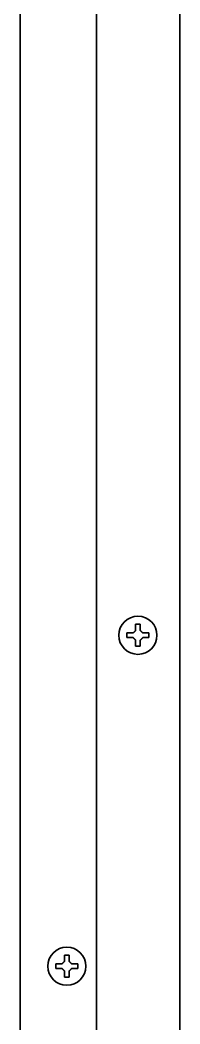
# Model space of a CAD drawing. Extents: x 5987 to 10491, y -672 to 3388.
# Drawn here: x 6825.1 to 6858.6, y 1481.3 to 1691.8 of the extents above; entities that cross this region are included whole.
import ezdxf

# ---------------------------------------------------------------- set-up
doc = ezdxf.new("R2010")
doc.units = 0
doc.header["$LTSCALE"] = 5
doc.layers.add('1', color=7, linetype='CONTINUOUS', true_color=0xffffff)

msp = doc.modelspace()

# ---------------------------------------------------------------- linework, layer by layer
at = {"layer": '1', "color": 7, "linetype": 'Continuous', "lineweight": 35}
for p, q in [((6858.57, 2073.35), (6858.57, 1373.93)), ((6825.07, 1387.03), (6825.07, 2068.68)), ((6841.07, 1376.53), (6841.07, 2066.03)), ((6847.47, 1562.83), (6847.47, 1563.33)), ((6847.47, 1562.33), (6847.47, 1562.83)), ((6852.07, 1563.33), (6852.07, 1562.83)), ((6852.07, 1562.83), (6852.07, 1562.33)), ((6834.37, 1495.73), (6834.87, 1495.73)), ((6834.87, 1495.73), (6835.37, 1495.73)), ((6834.87, 1491.13), (6834.37, 1491.13)), ((6835.37, 1491.13), (6834.87, 1491.13))]:
    msp.add_line(p, q, dxfattribs=at)
for centre in [(6849.77, 1562.83), (6834.87, 1493.43)]:
    msp.add_circle(centre, 4, dxfattribs=at)
for points in [[(6849.27, 1563.83), (6849.27, 1563.88), (6849.27, 1563.99), (6849.27, 1564.15), (6849.27, 1564.31), (6849.27, 1564.46), (6849.27, 1564.62), (6849.27, 1564.77), (6849.27, 1564.94), (6849.27, 1565.06), (6849.27, 1565.13)], [(6849.27, 1565.13), (6849.44, 1565.13), (6849.77, 1565.13), (6850.11, 1565.13), (6850.27, 1565.13)], [(6848.77, 1562.33), (6848.72, 1562.33), (6848.61, 1562.33), (6848.45, 1562.33), (6848.29, 1562.33), (6848.13, 1562.33), (6847.98, 1562.33), (6847.83, 1562.33), (6847.66, 1562.33), (6847.54, 1562.33), (6847.47, 1562.33)], [(6848.77, 1563.33), (6848.8, 1563.35), (6848.84, 1563.4), (6848.92, 1563.47), (6848.99, 1563.54), (6849.06, 1563.61), (6849.13, 1563.68), (6849.2, 1563.75), (6849.25, 1563.8), (6849.27, 1563.83)], [(6849.27, 1561.83), (6849.25, 1561.85), (6849.2, 1561.9), (6849.12, 1561.98), (6849.05, 1562.05), (6848.98, 1562.12), (6848.91, 1562.19), (6848.84, 1562.26), (6848.8, 1562.3), (6848.77, 1562.33)], [(6850.27, 1563.83), (6850.3, 1563.8), (6850.35, 1563.75), (6850.42, 1563.68), (6850.5, 1563.6), (6850.57, 1563.53), (6850.63, 1563.46), (6850.7, 1563.4), (6850.75, 1563.35), (6850.77, 1563.33)], [(6850.77, 1562.33), (6850.75, 1562.3), (6850.7, 1562.25), (6850.63, 1562.18), (6850.56, 1562.11), (6850.49, 1562.04), (6850.42, 1561.97), (6850.34, 1561.9), (6850.3, 1561.85), (6850.27, 1561.83)], [(6850.77, 1563.33), (6850.83, 1563.33), (6850.94, 1563.33), (6851.1, 1563.33), (6851.26, 1563.33), (6851.41, 1563.33), (6851.56, 1563.33), (6851.72, 1563.33), (6851.89, 1563.33), (6852.01, 1563.33), (6852.07, 1563.33)], [(6850.27, 1560.53), (6850.11, 1560.53), (6849.77, 1560.53), (6849.44, 1560.53), (6849.27, 1560.53)], [(6850.27, 1561.83), (6850.27, 1561.77), (6850.27, 1561.66), (6850.27, 1561.5), (6850.27, 1561.34), (6850.27, 1561.19), (6850.27, 1561.04), (6850.27, 1560.88), (6850.27, 1560.71), (6850.27, 1560.59), (6850.27, 1560.53)], [(6834.37, 1494.43), (6834.37, 1494.48), (6834.37, 1494.59), (6834.37, 1494.75), (6834.37, 1494.91), (6834.37, 1495.06), (6834.37, 1495.22), (6834.37, 1495.37), (6834.37, 1495.54), (6834.37, 1495.66), (6834.37, 1495.73)], [(6832.57, 1492.93), (6832.57, 1493.09), (6832.57, 1493.43), (6832.57, 1493.76), (6832.57, 1493.93)], [(6833.87, 1492.93), (6833.82, 1492.93), (6833.71, 1492.93), (6833.55, 1492.93), (6833.39, 1492.93), (6833.23, 1492.93), (6833.08, 1492.93), (6832.93, 1492.93), (6832.76, 1492.93), (6832.64, 1492.93), (6832.57, 1492.93)], [(6833.87, 1493.93), (6833.9, 1493.95), (6833.95, 1494), (6834.02, 1494.08), (6834.1, 1494.15), (6834.17, 1494.22), (6834.23, 1494.29), (6834.3, 1494.36), (6834.35, 1494.4), (6834.37, 1494.43)], [(6834.37, 1492.43), (6834.35, 1492.45), (6834.3, 1492.5), (6834.23, 1492.57), (6834.16, 1492.64), (6834.09, 1492.71), (6834.02, 1492.78), (6833.94, 1492.85), (6833.9, 1492.9), (6833.87, 1492.93)], [(6835.37, 1494.43), (6835.4, 1494.4), (6835.44, 1494.35), (6835.52, 1494.28), (6835.59, 1494.21), (6835.66, 1494.14), (6835.73, 1494.07), (6835.8, 1494), (6835.85, 1493.95), (6835.87, 1493.93)], [(6835.87, 1492.93), (6835.85, 1492.9), (6835.8, 1492.85), (6835.72, 1492.78), (6835.65, 1492.7), (6835.58, 1492.63), (6835.51, 1492.56), (6835.44, 1492.5), (6835.4, 1492.45), (6835.37, 1492.43)], [(6835.87, 1493.93), (6835.93, 1493.93), (6836.04, 1493.93), (6836.2, 1493.93), (6836.36, 1493.93), (6836.51, 1493.93), (6836.66, 1493.93), (6836.82, 1493.93), (6836.99, 1493.93), (6837.11, 1493.93), (6837.17, 1493.93)], [(6837.17, 1493.93), (6837.17, 1493.76), (6837.17, 1493.43), (6837.17, 1493.09), (6837.17, 1492.93)], [(6835.37, 1492.43), (6835.37, 1492.37), (6835.37, 1492.26), (6835.37, 1492.1), (6835.37, 1491.94), (6835.37, 1491.79), (6835.37, 1491.64), (6835.37, 1491.48), (6835.37, 1491.31), (6835.37, 1491.19), (6835.37, 1491.13)]]:
    msp.add_open_spline(points, degree=3, dxfattribs=at)
for points in [[(6850.27, 1565.13), (6850.27, 1564.92), (6850.27, 1564.71), (6850.27, 1564.39), (6850.27, 1564.28), (6850.27, 1564.05), (6850.27, 1563.94), (6850.27, 1563.83)], [(6847.47, 1563.33), (6847.68, 1563.33), (6847.89, 1563.33), (6848.21, 1563.33), (6848.32, 1563.33), (6848.54, 1563.33), (6848.66, 1563.33), (6848.77, 1563.33)], [(6852.07, 1562.33), (6851.87, 1562.33), (6851.66, 1562.33), (6851.34, 1562.33), (6851.23, 1562.33), (6851, 1562.33), (6850.89, 1562.33), (6850.77, 1562.33)], [(6849.27, 1560.53), (6849.27, 1560.73), (6849.27, 1560.94), (6849.27, 1561.26), (6849.27, 1561.37), (6849.27, 1561.6), (6849.27, 1561.71), (6849.27, 1561.83)], [(6835.37, 1495.73), (6835.37, 1495.52), (6835.37, 1495.31), (6835.37, 1494.99), (6835.37, 1494.88), (6835.37, 1494.65), (6835.37, 1494.54), (6835.37, 1494.43)], [(6832.57, 1493.93), (6832.78, 1493.93), (6832.99, 1493.93), (6833.31, 1493.93), (6833.42, 1493.93), (6833.64, 1493.93), (6833.76, 1493.93), (6833.87, 1493.93)], [(6837.17, 1492.93), (6836.97, 1492.93), (6836.76, 1492.93), (6836.44, 1492.93), (6836.33, 1492.93), (6836.1, 1492.93), (6835.99, 1492.93), (6835.87, 1492.93)], [(6834.37, 1491.13), (6834.37, 1491.33), (6834.37, 1491.54), (6834.37, 1491.86), (6834.37, 1491.97), (6834.37, 1492.2), (6834.37, 1492.31), (6834.37, 1492.43)]]:
    msp.add_open_spline(points, degree=3, knots=[0, 0, 0, 0, 0.5, 0.5, 0.75, 0.75, 1, 1, 1, 1], dxfattribs=at)

doc.saveas('drawing.dxf')
